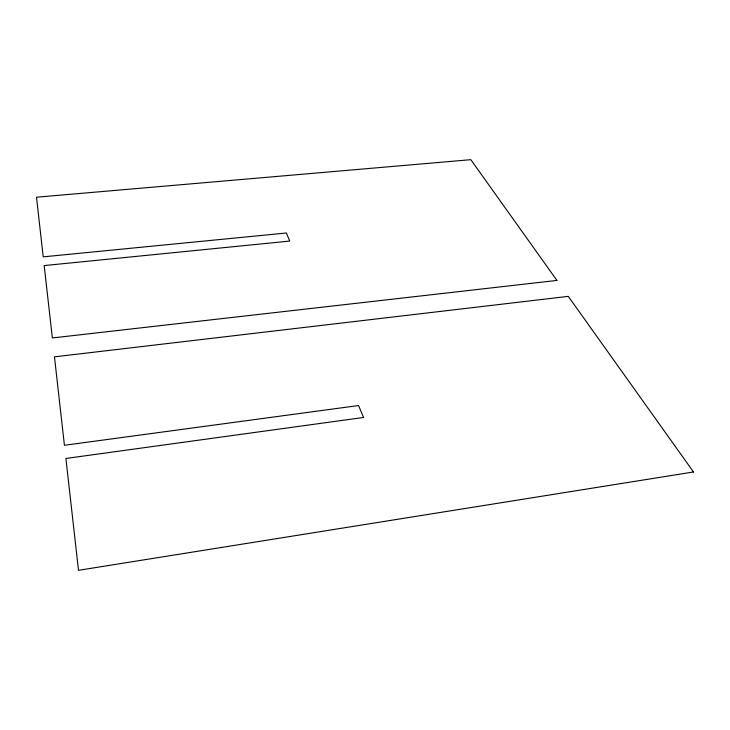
<?xml version="1.0" encoding="UTF-8"?>
<svg xmlns="http://www.w3.org/2000/svg" width="730" height="730" viewBox="0 0 730 730"><rect width="100%" height="100%" fill="white"/><g stroke="black" fill="none" stroke-linecap="round" stroke-linejoin="round"><path stroke-width="1.09" d="M693.5 471.972L78.493 570.322L65.901 458.467L363.549 417.46L358.558 405.533L64.422 445.282L54.467 356.842L568.287 296.362L693.5 471.972M556.926 280.429L52.341 337.954L44.192 265.574L289.746 241.073L286.361 232.998L43.216 256.851L36.5 197.209L470.832 159.678L556.926 280.429"/></g></svg>
